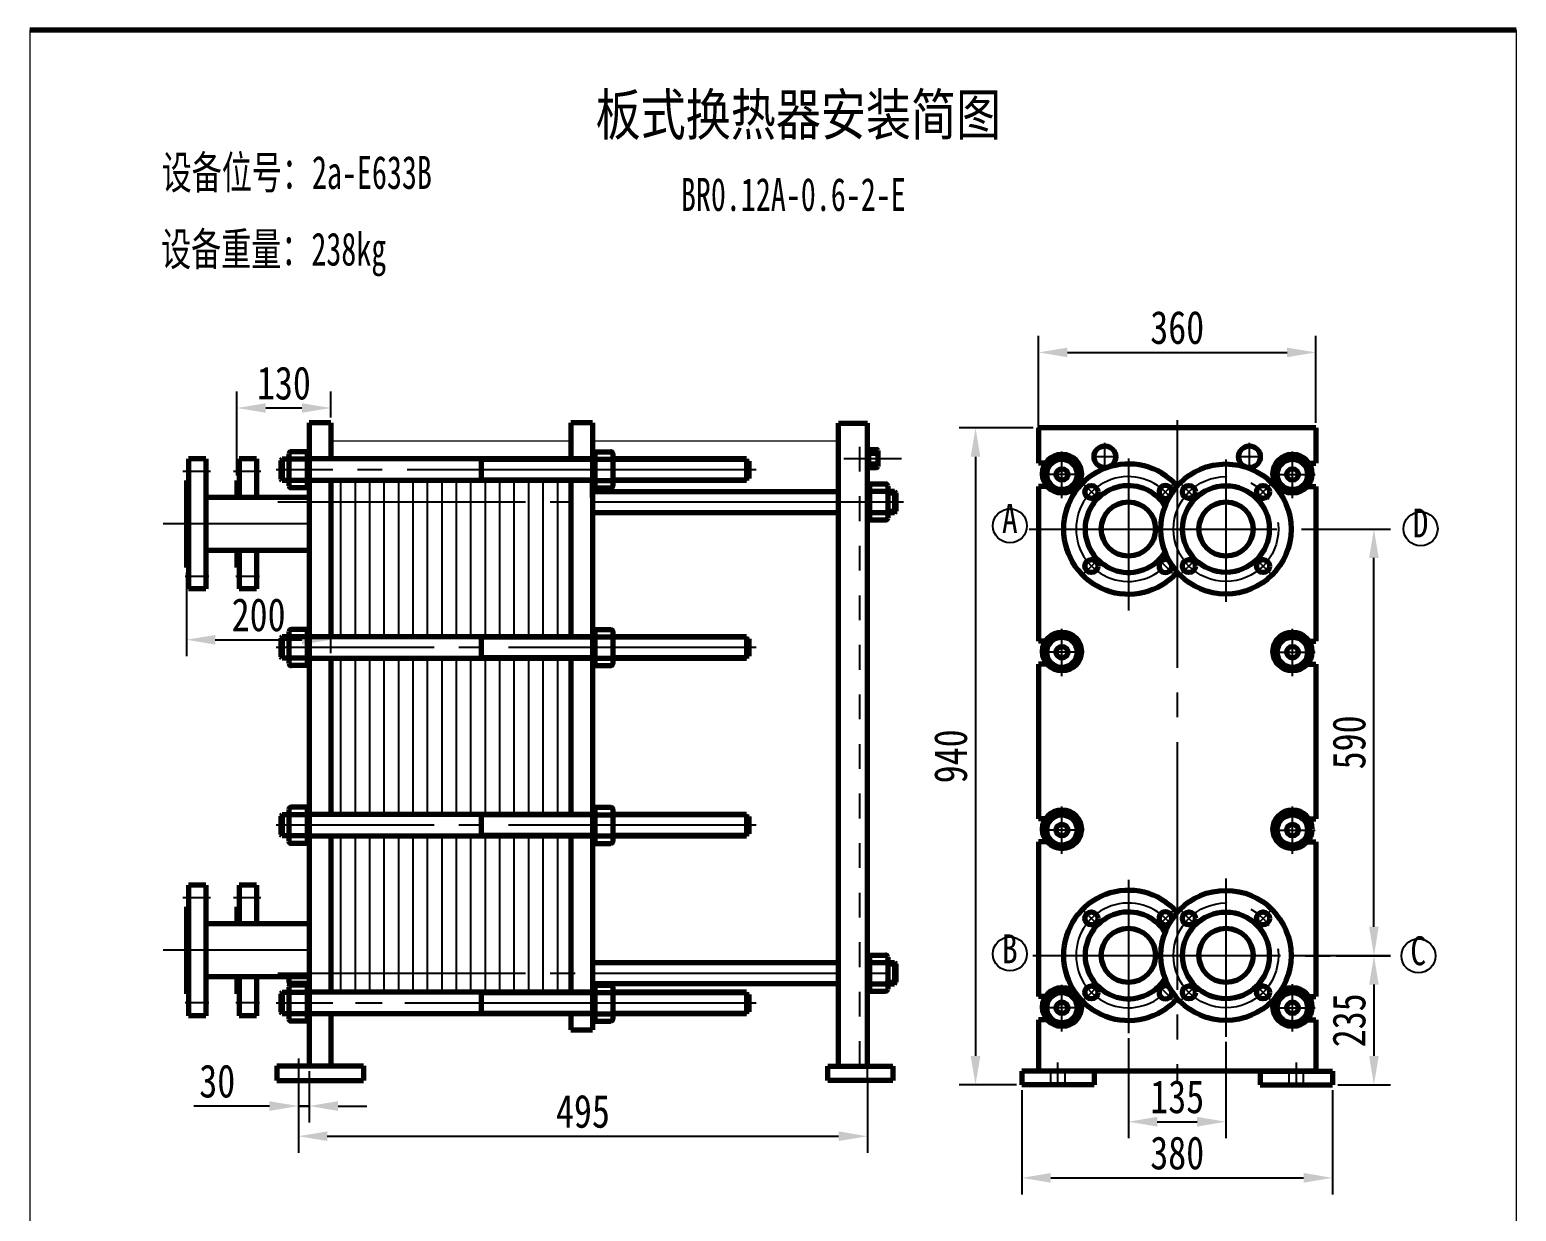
# Model space of a CAD drawing. Header units: millimetres. Extents: x -1351 to 1275, y 768 to 1047.
# Drawn here: x 1095.4 to 1275.4, y 896 to 1039 of the extents above; entities that cross this region are included whole.
import ezdxf

# ---------------------------------------------------------------- set-up
doc = ezdxf.new("R2010")
doc.units = ezdxf.units.MM
doc.linetypes.add('EB_DASH', pattern=[6, 3, -3])
doc.linetypes.add('EB_DASHDOT', pattern=[39, 30, -3, 3, -3])
doc.layers.get('0').update_dxf_attribs({"lineweight": 0})
doc.layers.add('CAXA4', color=3, linetype='Continuous', lineweight=25)
doc.styles.add('HZTXT', font='TXT.SHX', dxfattribs={"width": 0.8, "bigfont": 'HZTXT.SHX'})
doc.styles.add('标准', font='SIMFANG.TTF', dxfattribs={"width": 0.667})
doc.dimstyles.new('副本STANDARD', dxfattribs={"dimtxt": 4, "dimasz": 3.5, "dimexe": 2, "dimexo": 0.625, "dimgap": 1, "dimtad": 1, "dimdec": 4, "dimdsep": 46, "dimtxsty": 'HZTXT', "dimcen": 0, "dimclrd": 256, "dimclre": 256, "dimclrt": 256, "dimadec": 0, "dimazin": 0, "dimtfac": 1, "dimtdec": 4, "dimtmove": 0, "dimatfit": 3, "dimfxl": 0, "dimtolj": 1, "dimtzin": 0, "dimarcsym": 0})

# ---------------------------------------------------------------- blocks, each defined once
blk = doc.blocks.new('*D299')
at = {"linetype": 'Continuous', "lineweight": -2}
for p, q in [((1127.88, 910.95), (1127.88, 903.05)), ((1196.79, 911.17), (1196.79, 903.05)), ((1131.38, 905.05), (1193.29, 905.05))]:
    blk.add_line(p, q, dxfattribs=at)
at = {"linetype": 'Continuous'}
for points in [[(1131.38, 905.64), (1131.38, 904.47), (1127.88, 905.05)], [(1193.29, 905.64), (1193.29, 904.47), (1196.79, 905.05)]]:
    blk.add_solid(points, dxfattribs=at)
at = {"layer": 'Defpoints', "color": 0, "linetype": 'Continuous'}
for p in [(1127.88, 911.57), (1196.79, 911.79), (1196.79, 905.05)]:
    blk.add_point(p, dxfattribs=at)
at = {"linetype": 'Continuous', "lineweight": 25, "insert": (1162.34, 908.05), "char_height": 4, "attachment_point": 5, "style": 'HZTXT'}
blk.add_mtext('\\A1;{\\fFangSong_GB2312|b0|i0|c134|p0;495}', dxfattribs=at)
blk = doc.blocks.new('*D300')
at = {"linetype": 'Continuous', "lineweight": -2}
for p, q in [((1215.49, 910.64), (1215.49, 898.01)), ((1253.11, 910.64), (1253.11, 898.01)), ((1218.99, 900.01), (1249.61, 900.01))]:
    blk.add_line(p, q, dxfattribs=at)
at = {"linetype": 'Continuous'}
for points in [[(1218.99, 900.6), (1218.99, 899.43), (1215.49, 900.01)], [(1249.61, 900.6), (1249.61, 899.43), (1253.11, 900.01)]]:
    blk.add_solid(points, dxfattribs=at)
at = {"layer": 'Defpoints', "color": 0, "linetype": 'Continuous'}
for p in [(1215.49, 911.27), (1253.11, 911.27), (1253.11, 900.01)]:
    blk.add_point(p, dxfattribs=at)
at = {"linetype": 'Continuous', "lineweight": 25, "insert": (1234.3, 903.01), "char_height": 4, "attachment_point": 5, "style": 'HZTXT'}
blk.add_mtext('\\A1;\\fFangSong_GB2312;380', dxfattribs=at)
blk = doc.blocks.new('*D301')
at = {"linetype": 'Continuous', "lineweight": -2}
for p, q in [((1228.39, 916.92), (1228.39, 904.81)), ((1240.2, 916.47), (1240.2, 904.81)), ((1231.89, 906.81), (1236.7, 906.81))]:
    blk.add_line(p, q, dxfattribs=at)
at = {"linetype": 'Continuous'}
for points in [[(1231.89, 907.39), (1231.89, 906.22), (1228.39, 906.81)], [(1236.7, 907.39), (1236.7, 906.22), (1240.2, 906.81)]]:
    blk.add_solid(points, dxfattribs=at)
at = {"layer": 'Defpoints', "color": 0, "linetype": 'Continuous'}
for p in [(1228.39, 917.54), (1240.2, 917.09), (1240.2, 906.81)]:
    blk.add_point(p, dxfattribs=at)
at = {"linetype": 'Continuous', "lineweight": 25, "insert": (1234.3, 909.81), "char_height": 4, "attachment_point": 5, "style": 'HZTXT'}
blk.add_mtext('\\A1;\\fFangSong_GB2312;135', dxfattribs=at)
blk = doc.blocks.new('*D302')
at = {"linetype": 'Continuous', "lineweight": -2}
for p, q in [((1114.32, 973.31), (1114.32, 963.17)), ((1131.82, 963.54), (1131.82, 967.17)), ((1117.82, 965.17), (1128.32, 965.17))]:
    blk.add_line(p, q, dxfattribs=at)
at = {"linetype": 'Continuous'}
for points in [[(1117.82, 965.75), (1117.82, 964.58), (1114.32, 965.17)], [(1128.32, 965.75), (1128.32, 964.58), (1131.82, 965.17)]]:
    blk.add_solid(points, dxfattribs=at)
at = {"layer": 'Defpoints', "color": 0, "linetype": 'Continuous'}
for p in [(1114.32, 973.94), (1131.82, 965.17), (1131.82, 962.91)]:
    blk.add_point(p, dxfattribs=at)
at = {"linetype": 'Continuous', "lineweight": 25, "insert": (1123.07, 968.17), "char_height": 4, "attachment_point": 5, "style": 'HZTXT'}
blk.add_mtext('\\A1;\\fFangSong_GB2312;200', dxfattribs=at)
blk = doc.blocks.new('*D303')
at = {"linetype": 'Continuous', "lineweight": -2}
for p, q in [((1120.44, 985.06), (1120.44, 995.23)), ((1131.82, 992.06), (1131.82, 995.23)), ((1123.94, 993.23), (1128.32, 993.23))]:
    blk.add_line(p, q, dxfattribs=at)
at = {"linetype": 'Continuous'}
for points in [[(1123.94, 993.81), (1123.94, 992.65), (1120.44, 993.23)], [(1128.32, 993.81), (1128.32, 992.65), (1131.82, 993.23)]]:
    blk.add_solid(points, dxfattribs=at)
at = {"layer": 'Defpoints', "color": 0, "linetype": 'Continuous'}
for p in [(1131.82, 993.23), (1131.82, 991.44), (1120.44, 984.44)]:
    blk.add_point(p, dxfattribs=at)
at = {"linetype": 'Continuous', "lineweight": 25, "insert": (1126.13, 996.23), "char_height": 4, "attachment_point": 5, "style": 'HZTXT'}
blk.add_mtext('\\A1;\\fFangSong_GB2312;130', dxfattribs=at)
blk = doc.blocks.new('*D304')
at = {"linetype": 'Continuous', "lineweight": -2}
for p, q in [((1217.5, 990.81), (1217.5, 1001.96)), ((1251.1, 991.45), (1251.1, 1001.96)), ((1221, 999.96), (1247.6, 999.96))]:
    blk.add_line(p, q, dxfattribs=at)
at = {"linetype": 'Continuous'}
for points in [[(1221, 1000.54), (1221, 999.38), (1217.5, 999.96)], [(1247.6, 1000.54), (1247.6, 999.38), (1251.1, 999.96)]]:
    blk.add_solid(points, dxfattribs=at)
at = {"layer": 'Defpoints', "color": 0, "linetype": 'Continuous'}
for p in [(1251.1, 999.96), (1217.5, 990.18), (1251.1, 990.82)]:
    blk.add_point(p, dxfattribs=at)
at = {"linetype": 'Continuous', "lineweight": 25, "insert": (1234.3, 1002.96), "char_height": 4, "attachment_point": 5, "style": 'HZTXT'}
blk.add_mtext('\\A1;\\fFangSong_GB2312;360', dxfattribs=at)
blk = doc.blocks.new('*D305')
at = {"linetype": 'Continuous', "lineweight": -2}
for p, q in [((1251.94, 978.57), (1260.12, 978.57)), ((1258.12, 930.41), (1258.12, 975.07)), ((1253.53, 926.91), (1260.12, 926.91))]:
    blk.add_line(p, q, dxfattribs=at)
at = {"linetype": 'Continuous'}
for points in [[(1257.54, 975.07), (1258.7, 975.07), (1258.12, 978.57)], [(1257.54, 930.41), (1258.7, 930.41), (1258.12, 926.91)]]:
    blk.add_solid(points, dxfattribs=at)
at = {"layer": 'Defpoints', "color": 0, "linetype": 'Continuous'}
for p in [(1251.32, 978.57), (1258.12, 978.57), (1252.9, 926.91)]:
    blk.add_point(p, dxfattribs=at)
at = {"linetype": 'Continuous', "lineweight": 25, "insert": (1255.12, 952.74), "char_height": 4, "attachment_point": 5, "rotation": 90, "style": 'HZTXT'}
blk.add_mtext('\\A1;\\fFangSong_GB2312;590', dxfattribs=at)
blk = doc.blocks.new('*D307')
at = {"linetype": 'Continuous', "lineweight": -2}
for p, q in [((1216.87, 990.82), (1207.88, 990.82)), ((1209.88, 987.32), (1209.88, 914.77)), ((1214.86, 911.27), (1207.88, 911.27))]:
    blk.add_line(p, q, dxfattribs=at)
at = {"linetype": 'Continuous'}
for points in [[(1209.29, 987.32), (1210.46, 987.32), (1209.88, 990.82)], [(1209.29, 914.77), (1210.46, 914.77), (1209.88, 911.27)]]:
    blk.add_solid(points, dxfattribs=at)
at = {"layer": 'Defpoints', "color": 0, "linetype": 'Continuous'}
for p in [(1217.5, 990.82), (1209.88, 911.27), (1215.49, 911.27)]:
    blk.add_point(p, dxfattribs=at)
at = {"linetype": 'Continuous', "lineweight": 25, "insert": (1206.88, 951.05), "char_height": 4, "attachment_point": 5, "rotation": 90, "style": 'HZTXT'}
blk.add_mtext('\\A1;\\fFangSong_GB2312;940', dxfattribs=at)
blk = doc.blocks.new('*D308')
at = {"linetype": 'Continuous', "lineweight": -2}
for p, q in [((1253.32, 926.92), (1260.12, 926.92)), ((1258.12, 923.42), (1258.12, 914.77)), ((1253.74, 911.27), (1260.12, 911.27))]:
    blk.add_line(p, q, dxfattribs=at)
at = {"linetype": 'Continuous'}
for points in [[(1257.54, 923.42), (1258.7, 923.42), (1258.12, 926.92)], [(1257.54, 914.77), (1258.7, 914.77), (1258.12, 911.27)]]:
    blk.add_solid(points, dxfattribs=at)
at = {"layer": 'Defpoints', "color": 0, "linetype": 'Continuous'}
for p in [(1252.69, 926.92), (1253.11, 911.27), (1258.12, 911.27)]:
    blk.add_point(p, dxfattribs=at)
at = {"linetype": 'Continuous', "lineweight": 25, "insert": (1255.12, 919.09), "char_height": 4, "attachment_point": 5, "rotation": 90, "style": 'HZTXT'}
blk.add_mtext('\\A1;\\fFangSong_GB2312;235', dxfattribs=at)
blk = doc.blocks.new('*D310')
at = {"linetype": 'Continuous', "lineweight": -2}
for p, q in [((1127.88, 912.94), (1127.88, 906.71)), ((1129.19, 912.94), (1129.19, 906.71)), ((1124.38, 908.71), (1115.23, 908.71)), ((1129.19, 908.71), (1127.88, 908.71)), ((1132.69, 908.71), (1136.19, 908.71))]:
    blk.add_line(p, q, dxfattribs=at)
at = {"linetype": 'Continuous'}
for points in [[(1124.38, 909.29), (1124.38, 908.12), (1127.88, 908.71)], [(1132.69, 909.29), (1132.69, 908.12), (1129.19, 908.71)]]:
    blk.add_solid(points, dxfattribs=at)
at = {"layer": 'Defpoints', "color": 0, "linetype": 'Continuous'}
for p in [(1127.88, 913.56), (1129.19, 913.56), (1127.88, 908.71)]:
    blk.add_point(p, dxfattribs=at)
at = {"linetype": 'Continuous', "lineweight": 25, "insert": (1118.06, 911.71), "char_height": 4, "attachment_point": 5, "style": 'HZTXT'}
blk.add_mtext('\\A1;\\fFangSong_GB2312;30', dxfattribs=at)

msp = doc.modelspace()

# ---------------------------------------------------------------- linework, layer by layer
at = {"linetype": 'Continuous', "lineweight": 70}
for p, q in [((1095.35549, 1039.03274), (1275.35549, 1039.03274)), ((1131.81925, 991.43696), (1129.19425, 991.43696)), ((1129.19425, 991.43696), (1129.19425, 913.56196)), ((1131.81925, 991.43696), (1131.81925, 987.06196)), ((1163.51561, 991.43696), (1160.89061, 991.43696)), ((1160.89061, 991.43696), (1160.89061, 987.06196)), ((1163.51561, 991.43696), (1163.51561, 984.43696)), ((1193.29257, 991.39367), (1196.79257, 991.39121)), ((1193.29257, 913.54304), (1193.29257, 991.39367)), ((1196.79257, 913.54304), (1196.79257, 991.39121)), ((1217.49808, 990.82446), (1217.49808, 986.53696)), ((1251.09808, 990.82446), (1217.49808, 990.82446)), ((1251.09808, 990.82446), (1251.09808, 986.53696)), ((1196.79257, 988.30443), (1196.93267, 988.30443)), ((1196.93267, 988.30443), (1196.93267, 985.89897)), ((1116.68175, 987.06196), (1114.58175, 987.06196)), ((1114.58175, 987.06196), (1114.58175, 971.34477)), ((1116.68175, 987.06196), (1116.68175, 971.34477)), ((1122.80675, 987.06196), (1120.70675, 987.06196)), ((1120.70675, 987.06196), (1120.70675, 982.38071)), ((1122.80675, 987.06196), (1122.80675, 982.38071)), ((1125.92971, 987.03809), (1125.75789, 986.86628)), ((1125.75789, 986.86628), (1125.75789, 984.63264)), ((1126.73725, 987.03809), (1125.92971, 987.03809)), ((1125.92971, 987.03809), (1125.92971, 984.46082)), ((1126.73725, 987.67597), (1126.73725, 983.82295)), ((1128.93652, 987.9337), (1126.99498, 987.9337)), ((1128.93652, 987.03809), (1126.99498, 987.03809)), ((1129.19425, 988.15491), (1128.93652, 988.15491)), ((1128.93652, 988.15491), (1128.93652, 983.344)), ((1163.51561, 987.06196), (1129.19425, 987.06196)), ((1150.02727, 987.06196), (1150.02727, 984.43696)), ((1163.51561, 988.15491), (1163.77334, 988.15491)), ((1163.77334, 988.15491), (1163.77334, 983.344)), ((1163.77334, 987.9337), (1165.71488, 987.9337)), ((1163.77334, 987.03809), (1165.71488, 987.03809)), ((1165.97261, 987.67597), (1165.97261, 983.82295)), ((1182.14805, 987.06196), (1165.97261, 987.06196)), ((1182.14805, 987.06196), (1182.14805, 984.43696)), ((1182.41055, 986.79946), (1182.41055, 984.69946)), ((1196.93267, 988.19382), (1197.90344, 988.19382)), ((1196.93267, 987.74602), (1197.90344, 987.74602)), ((1196.93267, 986.45738), (1197.90344, 986.45738)), ((1198.0323, 988.06496), (1198.0323, 986.13845)), ((1218.35223, 986.53696), (1217.49808, 986.53696)), ((1250.24393, 986.53696), (1251.09808, 986.53696)), ((1125.92971, 984.46082), (1125.75789, 984.63264)), ((1196.79257, 985.89897), (1196.93267, 985.89897)), ((1196.93267, 986.00958), (1197.90344, 986.00958)), ((1114.31925, 984.43696), (1114.31925, 973.93696)), ((1114.58175, 984.43696), (1114.31925, 984.43696)), ((1120.70675, 984.43696), (1120.44425, 984.43696)), ((1120.44425, 984.43696), (1120.44425, 982.38071)), ((1126.73725, 984.46082), (1125.92971, 984.46082)), ((1128.93652, 984.46082), (1126.99498, 984.46082)), ((1128.93652, 983.56522), (1126.99498, 983.56522)), ((1129.19425, 983.344), (1128.93652, 983.344)), ((1163.51561, 984.43696), (1129.19425, 984.43696)), ((1131.81925, 984.43696), (1131.81925, 965.53696)), ((1160.89061, 984.43696), (1160.89061, 965.53696)), ((1163.51561, 983.7852), (1163.51561, 984.43696)), ((1163.51561, 982.38071), (1163.51561, 983.7852)), ((1163.51561, 983.7852), (1163.51561, 982.38071)), ((1163.51561, 983.344), (1163.77334, 983.344)), ((1163.51561, 983.12446), (1193.29257, 983.12446)), ((1163.77334, 984.46082), (1165.71488, 984.46082)), ((1163.77334, 983.56522), (1165.71488, 983.56522)), ((1182.14805, 984.43696), (1165.97261, 984.43696)), ((1169.53051, 984.43696), (1165.97261, 984.43696)), ((1196.79257, 984.26116), (1196.79257, 979.45025)), ((1196.79257, 984.26116), (1197.0503, 984.26116)), ((1197.0503, 984.26116), (1197.0503, 979.45025)), ((1197.0503, 984.03995), (1198.99184, 984.03995)), ((1197.0503, 983.14434), (1198.99184, 983.14434)), ((1199.24957, 983.78222), (1199.24957, 979.9292)), ((1199.24957, 983.14434), (1200.05712, 983.14434)), ((1199.24957, 982.97253), (1200.22893, 982.97253)), ((1200.05712, 983.14434), (1200.22893, 982.97253)), ((1200.05712, 983.14434), (1200.05712, 980.56707)), ((1200.22893, 982.97253), (1200.22893, 980.73889)), ((1218.55665, 983.73696), (1217.49808, 983.73696)), ((1217.49808, 983.73696), (1217.49808, 965.01196)), ((1250.03951, 983.73696), (1251.09808, 983.73696)), ((1251.09808, 983.73696), (1251.09808, 965.01196)), ((1120.44425, 982.38071), (1116.68175, 982.38071)), ((1129.19425, 982.38071), (1120.44425, 982.38071)), ((1163.51561, 982.38071), (1163.51561, 973.71964)), ((1217.49808, 981.76821), (1217.49808, 975.38071)), ((1251.09808, 981.76821), (1251.09808, 975.38071)), ((1163.51561, 980.58696), (1193.29257, 980.58696)), ((1196.79257, 979.45025), (1197.0503, 979.45025)), ((1197.0503, 980.56707), (1198.99184, 980.56707)), ((1197.0503, 979.67147), (1198.99184, 979.67147)), ((1199.24957, 980.73889), (1200.22893, 980.73889)), ((1199.24957, 980.56707), (1200.05712, 980.56707)), ((1200.05712, 980.56707), (1200.22893, 980.73889)), ((1120.44425, 975.99321), (1116.68175, 975.99321)), ((1120.44425, 975.99321), (1120.44425, 973.93696)), ((1129.19425, 975.99321), (1120.44425, 975.99321)), ((1120.70675, 975.99321), (1120.70675, 971.34477)), ((1122.80675, 975.99321), (1122.80675, 971.34477)), ((1163.51561, 975.99321), (1163.51561, 973.71964)), ((1114.58175, 973.93696), (1114.31925, 973.93696)), ((1120.70675, 973.93696), (1120.44425, 973.93696)), ((1163.51561, 973.71964), (1163.51561, 966.62991)), ((1116.68175, 971.34477), (1114.58175, 971.34477)), ((1122.80675, 971.34477), (1120.70675, 971.34477)), ((1129.19425, 966.62991), (1128.93652, 966.62991)), ((1128.93652, 966.62991), (1128.93652, 961.819)), ((1163.51561, 966.62991), (1163.77334, 966.62991)), ((1163.51561, 966.62991), (1163.51561, 917.93696)), ((1163.77334, 966.62991), (1163.77334, 961.819)), ((1125.92971, 965.51309), (1125.75789, 965.34128)), ((1125.75789, 965.34128), (1125.75789, 963.10764)), ((1125.92971, 965.51309), (1125.92971, 962.93582)), ((1126.73725, 965.51309), (1125.92971, 965.51309)), ((1126.73725, 966.15097), (1126.73725, 962.29795)), ((1128.93652, 966.4087), (1126.99498, 966.4087)), ((1128.93652, 965.51309), (1126.99498, 965.51309)), ((1163.51561, 965.53696), (1129.19425, 965.53696)), ((1150.02727, 965.53696), (1150.02727, 962.91196)), ((1163.77334, 966.4087), (1165.71488, 966.4087)), ((1163.77334, 965.51309), (1165.71488, 965.51309)), ((1165.97261, 966.15097), (1165.97261, 962.29795)), ((1182.14805, 965.53696), (1165.97261, 965.53696)), ((1182.14805, 965.53696), (1182.14805, 962.91196)), ((1182.41055, 965.27446), (1182.41055, 963.17446)), ((1218.35223, 965.01196), (1217.49808, 965.01196)), ((1250.24393, 965.01196), (1251.09808, 965.01196)), ((1125.92971, 962.93582), (1125.75789, 963.10764)), ((1126.73725, 962.93582), (1125.92971, 962.93582)), ((1128.93652, 962.93582), (1126.99498, 962.93582)), ((1128.93652, 962.04022), (1126.99498, 962.04022)), ((1129.19425, 961.819), (1128.93652, 961.819)), ((1163.51561, 962.91196), (1129.19425, 962.91196)), ((1131.81925, 962.91196), (1131.81925, 944.01196)), ((1160.89061, 962.91196), (1160.89061, 944.01196)), ((1163.51561, 961.819), (1163.77334, 961.819)), ((1163.77334, 962.93582), (1165.71488, 962.93582)), ((1163.77334, 962.04022), (1165.71488, 962.04022)), ((1182.14805, 962.91196), (1165.97261, 962.91196)), ((1217.49808, 962.21196), (1217.49808, 943.48696)), ((1218.55665, 962.21196), (1217.49808, 962.21196)), ((1250.03951, 962.21196), (1251.09808, 962.21196)), ((1251.09808, 962.21196), (1251.09808, 943.48696)), ((1128.93652, 945.10491), (1128.93652, 940.294)), ((1129.19425, 945.10491), (1128.93652, 945.10491)), ((1163.51561, 945.10491), (1163.77334, 945.10491)), ((1163.77334, 945.10491), (1163.77334, 940.294)), ((1125.92971, 943.98809), (1125.75789, 943.81628)), ((1125.75789, 943.81628), (1125.75789, 941.58264)), ((1125.92971, 943.98809), (1125.92971, 941.41082)), ((1126.73725, 943.98809), (1125.92971, 943.98809)), ((1126.73725, 944.62597), (1126.73725, 940.77295)), ((1128.93652, 944.8837), (1126.99498, 944.8837)), ((1128.93652, 943.98809), (1126.99498, 943.98809)), ((1163.51561, 944.01196), (1129.19425, 944.01196)), ((1150.02727, 944.01196), (1150.02727, 941.38696)), ((1163.77334, 944.8837), (1165.71488, 944.8837)), ((1163.77334, 943.98809), (1165.71488, 943.98809)), ((1165.97261, 944.62597), (1165.97261, 940.77295)), ((1182.14805, 944.01196), (1165.97261, 944.01196)), ((1182.14805, 944.01196), (1182.14805, 941.38696)), ((1182.41055, 943.74946), (1182.41055, 941.64946)), ((1218.35223, 943.48696), (1217.49808, 943.48696)), ((1250.24393, 943.48696), (1251.09808, 943.48696)), ((1125.92971, 941.41082), (1125.75789, 941.58264)), ((1126.73725, 941.41082), (1125.92971, 941.41082)), ((1128.93652, 941.41082), (1126.99498, 941.41082)), ((1163.77334, 941.41082), (1165.71488, 941.41082)), ((1128.93652, 940.51522), (1126.99498, 940.51522)), ((1129.19425, 940.294), (1128.93652, 940.294)), ((1163.51561, 941.38696), (1129.19425, 941.38696)), ((1131.81925, 941.38696), (1131.81925, 922.48696)), ((1160.89061, 941.38696), (1160.89061, 922.48696)), ((1163.51561, 940.294), (1163.77334, 940.294)), ((1163.77334, 940.51522), (1165.71488, 940.51522)), ((1182.14805, 941.38696), (1165.97261, 941.38696)), ((1217.49808, 940.68696), (1217.49808, 921.96196)), ((1218.55665, 940.68696), (1217.49808, 940.68696)), ((1250.03951, 940.68696), (1251.09808, 940.68696)), ((1251.09808, 940.68696), (1251.09808, 921.96196)), ((1116.68175, 935.43696), (1114.58175, 935.43696)), ((1114.58175, 935.43696), (1114.58175, 919.63227)), ((1116.68175, 935.43696), (1116.68175, 919.63227)), ((1122.80675, 935.43696), (1120.70675, 935.43696)), ((1120.70675, 935.43696), (1120.70675, 930.75571)), ((1122.80675, 935.43696), (1122.80675, 930.75571)), ((1114.58175, 932.81196), (1114.31925, 932.81196)), ((1114.31925, 932.81196), (1114.31925, 922.31196)), ((1120.70675, 932.81196), (1120.44425, 932.81196)), ((1120.44425, 932.81196), (1120.44425, 930.75571)), ((1120.44425, 930.75571), (1116.68175, 930.75571)), ((1129.19425, 930.75571), (1120.44425, 930.75571)), ((1217.49808, 930.14321), (1217.49808, 923.75571)), ((1251.09808, 930.14321), (1251.09808, 923.75571)), ((1196.79257, 927.21116), (1197.0503, 927.21116)), ((1196.79257, 927.21116), (1196.79257, 922.40025)), ((1197.0503, 927.21116), (1197.0503, 922.40025)), ((1163.51561, 926.07446), (1193.29257, 926.07446)), ((1197.0503, 926.98995), (1198.99184, 926.98995)), ((1197.0503, 926.09434), (1198.99184, 926.09434)), ((1199.24957, 926.73222), (1199.24957, 922.8792)), ((1199.24957, 926.09434), (1200.05712, 926.09434)), ((1199.24957, 925.92253), (1200.22893, 925.92253)), ((1200.05712, 926.09434), (1200.22893, 925.92253)), ((1200.05712, 926.09434), (1200.05712, 923.51707)), ((1200.22893, 925.92253), (1200.22893, 923.68889)), ((1120.44425, 924.36821), (1116.68175, 924.36821)), ((1120.44425, 924.36821), (1120.44425, 922.31196)), ((1129.19425, 924.36821), (1120.44425, 924.36821)), ((1120.70675, 924.36821), (1120.70675, 919.63227)), ((1122.80675, 924.36821), (1122.80675, 919.63227)), ((1126.71428, 924.36821), (1126.71428, 923.79469)), ((1128.91355, 923.53696), (1126.972, 923.53696)), ((1129.19425, 923.57991), (1128.93652, 923.57991)), ((1128.93652, 923.57991), (1128.93652, 918.769)), ((1163.51561, 923.57991), (1163.77334, 923.57991)), ((1163.51561, 923.57991), (1163.77334, 923.57991)), ((1163.77334, 923.57991), (1163.77334, 918.769)), ((1163.77334, 923.57991), (1163.77334, 918.769)), ((1163.77334, 923.53696), (1193.29257, 923.53696)), ((1197.0503, 923.51707), (1198.99184, 923.51707)), ((1199.24957, 923.68889), (1200.22893, 923.68889)), ((1199.24957, 923.51707), (1200.05712, 923.51707)), ((1200.05712, 923.51707), (1200.22893, 923.68889)), ((1114.58175, 922.31196), (1114.31925, 922.31196)), ((1120.70675, 922.31196), (1120.44425, 922.31196)), ((1125.92971, 922.46309), (1125.75789, 922.29128)), ((1125.75789, 922.29128), (1125.75789, 920.05764)), ((1126.73725, 922.46309), (1125.92971, 922.46309)), ((1125.92971, 922.46309), (1125.92971, 919.88582)), ((1126.73725, 923.10097), (1126.73725, 919.24795)), ((1128.93652, 923.3587), (1126.99498, 923.3587)), ((1128.93652, 922.46309), (1126.99498, 922.46309)), ((1163.51561, 922.48696), (1129.19425, 922.48696)), ((1150.02727, 922.48696), (1150.02727, 919.86196)), ((1163.77334, 923.3587), (1165.71488, 923.3587)), ((1163.77334, 922.46309), (1165.71488, 922.46309)), ((1165.97261, 923.10097), (1165.97261, 919.24795)), ((1182.14805, 922.48696), (1165.97261, 922.48696)), ((1182.14805, 922.48696), (1182.14805, 919.86196)), ((1182.41055, 922.22446), (1182.41055, 920.12446)), ((1196.79257, 922.40025), (1197.0503, 922.40025)), ((1197.0503, 922.62147), (1198.99184, 922.62147)), ((1218.35223, 921.96196), (1217.49808, 921.96196)), ((1250.24393, 921.96196), (1251.09808, 921.96196)), ((1125.92971, 919.88582), (1125.75789, 920.05764)), ((1126.73725, 919.88582), (1125.92971, 919.88582)), ((1128.93652, 919.88582), (1126.99498, 919.88582)), ((1163.51561, 919.86196), (1129.19425, 919.86196)), ((1131.81925, 919.86196), (1131.81925, 913.56196)), ((1160.89061, 919.86196), (1160.89061, 917.93696)), ((1163.77334, 919.88582), (1165.71488, 919.88582)), ((1163.77334, 919.88582), (1165.71488, 919.88582)), ((1169.53051, 919.86196), (1165.97261, 919.86196)), ((1182.14805, 919.86196), (1165.97261, 919.86196)), ((1116.68175, 919.63227), (1114.58175, 919.63227)), ((1122.80675, 919.63227), (1120.70675, 919.63227)), ((1128.93652, 918.99022), (1126.99498, 918.99022)), ((1129.19425, 918.769), (1128.93652, 918.769)), ((1163.51561, 918.769), (1163.77334, 918.769)), ((1163.51561, 918.769), (1163.77334, 918.769)), ((1163.77334, 918.99022), (1165.71488, 918.99022)), ((1163.77334, 918.99022), (1165.71488, 918.99022)), ((1218.55665, 919.16196), (1217.49808, 919.16196)), ((1217.49808, 919.16196), (1217.49808, 912.94946)), ((1250.03951, 919.16196), (1251.09808, 919.16196)), ((1251.09808, 919.16196), (1251.09808, 912.94946)), ((1160.89061, 917.93696), (1163.51561, 917.93696)), ((1125.25675, 913.56196), (1125.25675, 911.79304)), ((1125.25675, 913.56196), (1135.75675, 913.56196)), ((1135.75675, 913.56196), (1135.75675, 911.79304)), ((1191.98007, 911.79304), (1191.98007, 913.54304)), ((1191.98007, 913.54304), (1199.85507, 913.54304)), ((1199.85507, 913.54304), (1199.85507, 911.79304)), ((1215.48558, 912.94946), (1215.48558, 911.26804)), ((1224.23558, 912.94946), (1215.48558, 912.94946)), ((1251.14183, 912.94946), (1217.49808, 912.94946)), ((1224.23558, 912.94946), (1224.23558, 911.26804)), ((1244.36058, 912.94946), (1253.11058, 912.94946)), ((1244.36058, 912.94946), (1244.36058, 911.26804)), ((1253.11058, 912.94946), (1253.11058, 911.26804)), ((1125.25675, 911.79304), (1135.75675, 911.79304)), ((1199.85507, 911.79304), (1191.98007, 911.79304)), ((1224.23558, 911.26804), (1215.48558, 911.26804)), ((1244.36058, 911.26804), (1253.11058, 911.26804))]:
    msp.add_line(p, q, dxfattribs=at)
at = {"color": 7}
for p, q in [((1095.35549, 1039.03274), (1095.35549, 768.03274)), ((1275.35549, 1039.03274), (1275.35549, 768.03274))]:
    msp.add_line(p, q, dxfattribs=at)
at = {"linetype": 'EB_DASH', "lineweight": 25}
msp.add_line((1195.88422, 913.54304), (1195.88422, 991.39121), dxfattribs=at)
at = {"linetype": 'EB_DASHDOT', "lineweight": 25}
for p, q in [((1234.29808, 991.77557), (1234.29808, 911.79304)), ((1225.54808, 985.62047), (1225.54808, 989.02845)), ((1243.04808, 985.62047), (1243.04808, 989.02845)), ((1193.93267, 987.1017), (1200.90344, 987.1017)), ((1220.34183, 982.29697), (1220.34183, 987.97694)), ((1227.16202, 987.32446), (1223.93414, 987.32446)), ((1228.39183, 987.10876), (1228.39183, 968.71514)), ((1240.20433, 986.98103), (1240.20433, 969.76477)), ((1244.66202, 987.32446), (1241.43414, 987.32446)), ((1248.25433, 982.29697), (1248.25433, 987.97694)), ((1117.23221, 985.53071), (1113.88806, 985.53071)), ((1123.35721, 985.53071), (1120.01306, 985.53071)), ((1171.04712, 985.74946), (1125.19735, 985.74946)), ((1183.3105, 985.74946), (1165.97261, 985.74946)), ((1223.03172, 985.18071), (1217.65194, 985.18071)), ((1250.98797, 985.13696), (1245.60819, 985.13696)), ((1223.04782, 983.91847), (1223.90612, 983.06017)), ((1224.76442, 982.20187), (1223.90612, 983.06017)), ((1232.01924, 982.20187), (1232.87754, 983.06017)), ((1233.73584, 983.91847), (1232.87754, 983.06017)), ((1234.86032, 983.91847), (1235.71862, 983.06017)), ((1236.57692, 982.20187), (1235.71862, 983.06017)), ((1243.83174, 982.20187), (1244.69004, 983.06017)), ((1245.54834, 983.91847), (1244.69004, 983.06017)), ((1125.38481, 981.85571), (1160.89061, 981.85571)), ((1163.51561, 981.85571), (1193.29257, 981.85571)), ((1193.29257, 981.85571), (1201.1503, 981.85571)), ((1129.19425, 979.18696), (1111.51138, 979.18696)), ((1216.36997, 978.57446), (1252.79786, 978.57446)), ((1223.04782, 973.23045), (1223.90612, 974.08875)), ((1224.76442, 974.94705), (1223.90612, 974.08875)), ((1232.01924, 974.94705), (1232.87754, 974.08875)), ((1233.73584, 973.23045), (1232.87754, 974.08875)), ((1234.86032, 973.23045), (1235.71862, 974.08875)), ((1236.57692, 974.94705), (1235.71862, 974.08875)), ((1243.83174, 974.94705), (1244.69004, 974.08875)), ((1245.54834, 973.23045), (1244.69004, 974.08875)), ((1117.04182, 972.84321), (1114.19632, 972.84321)), ((1123.16682, 972.84321), (1120.32132, 972.84321)), ((1220.34183, 960.81572), (1220.34183, 966.49569)), ((1220.34183, 960.77197), (1220.34183, 966.45194)), ((1248.25433, 960.81572), (1248.25433, 966.49569)), ((1248.25433, 960.77197), (1248.25433, 966.45194)), ((1183.3105, 964.22446), (1125.19735, 964.22446)), ((1223.03172, 963.65571), (1217.65194, 963.65571)), ((1250.98797, 963.61196), (1245.60819, 963.61196)), ((1220.34183, 939.29072), (1220.34183, 944.97069)), ((1220.34183, 939.24697), (1220.34183, 944.92694)), ((1248.25433, 939.29072), (1248.25433, 944.97069)), ((1248.25433, 939.24697), (1248.25433, 944.92694)), ((1183.3105, 942.69946), (1125.19735, 942.69946)), ((1223.03172, 942.13071), (1217.65194, 942.13071)), ((1250.98797, 942.08696), (1245.60819, 942.08696)), ((1228.39183, 936.1096), (1228.39183, 917.54113)), ((1240.20433, 936.26828), (1240.20433, 917.09234)), ((1117.23221, 933.90571), (1113.88806, 933.90571)), ((1123.35721, 933.90571), (1120.01306, 933.90571)), ((1223.04782, 932.29347), (1223.90612, 931.43517)), ((1224.76442, 930.57687), (1223.90612, 931.43517)), ((1232.01924, 930.57687), (1232.87754, 931.43517)), ((1233.73584, 932.29347), (1232.87754, 931.43517)), ((1234.86032, 932.29347), (1235.71862, 931.43517)), ((1236.57692, 930.57687), (1235.71862, 931.43517)), ((1243.83174, 930.57687), (1244.69004, 931.43517)), ((1245.54834, 932.29347), (1244.69004, 931.43517)), ((1129.19425, 927.56196), (1111.51138, 927.56196)), ((1216.80682, 926.94946), (1252.90496, 926.91002)), ((1125.38481, 924.80571), (1163.51561, 924.80571)), ((1163.51561, 924.80571), (1201.1503, 924.80571)), ((1220.34183, 917.72197), (1220.34183, 923.40194)), ((1248.25433, 917.76572), (1248.25433, 923.44569)), ((1248.25433, 917.72197), (1248.25433, 923.40194)), ((1223.04782, 921.60545), (1223.90612, 922.46375)), ((1224.76442, 923.32205), (1223.90612, 922.46375)), ((1232.01924, 923.32205), (1232.87754, 922.46375)), ((1233.73584, 921.60545), (1232.87754, 922.46375)), ((1234.86032, 921.60545), (1235.71862, 922.46375)), ((1236.57692, 923.32205), (1235.71862, 922.46375)), ((1243.83174, 923.32205), (1244.69004, 922.46375)), ((1245.54834, 921.60545), (1244.69004, 922.46375)), ((1117.04182, 921.21821), (1114.19632, 921.21821)), ((1123.16682, 921.21821), (1120.32132, 921.21821)), ((1171.04712, 921.17446), (1125.19735, 921.17446)), ((1170.79416, 921.17446), (1125.19735, 921.17446)), ((1183.3105, 921.17446), (1165.97261, 921.17446)), ((1223.03172, 920.60571), (1217.65194, 920.60571)), ((1250.98797, 920.56196), (1245.60819, 920.56196)), ((1127.88175, 914.46226), (1127.88175, 911.79304)), ((1196.79257, 911.79304), (1196.79257, 913.54304)), ((1218.98558, 911.26804), (1218.98558, 912.94946)), ((1219.86058, 911.26804), (1219.86058, 913.98656)), ((1220.73558, 911.26804), (1220.73558, 912.94946)), ((1247.86058, 911.26804), (1247.86058, 912.94946)), ((1248.73558, 911.26804), (1248.73558, 913.98656)), ((1249.61058, 911.26804), (1249.61058, 912.94946))]:
    msp.add_line(p, q, dxfattribs=at)
for p, q in [((1131.81925, 989.24946), (1160.89061, 989.24946)), ((1163.51561, 989.24946), (1193.29257, 989.24946)), ((1196.79257, 989.24946), (1196.82281, 989.24946))]:
    msp.add_line(p, q)
at = {"linetype": 'Continuous', "lineweight": 25}
for p, q in [((1126.73725, 986.86628), (1125.75789, 986.86628)), ((1163.51561, 986.79946), (1150.02727, 986.79946)), ((1182.41055, 986.79946), (1165.97261, 986.79946)), ((1173.38389, 986.79946), (1165.97261, 986.79946)), ((1182.14805, 987.06196), (1182.41055, 986.79946)), ((1126.73725, 984.63264), (1125.75789, 984.63264)), ((1163.51561, 984.69946), (1150.02727, 984.69946)), ((1182.41055, 984.69946), (1165.97261, 984.69946)), ((1169.77631, 984.69946), (1165.97261, 984.69946)), ((1182.14805, 984.43696), (1182.41055, 984.69946)), ((1132.99387, 984.43696), (1132.99387, 965.53696)), ((1134.74387, 984.43696), (1134.74387, 965.53696)), ((1136.49387, 984.43696), (1136.49387, 965.53696)), ((1138.24387, 984.43696), (1138.24387, 965.53696)), ((1139.99387, 984.43696), (1139.99387, 965.53696)), ((1141.74387, 984.43696), (1141.74387, 965.53696)), ((1143.49387, 984.43696), (1143.49387, 965.53696)), ((1145.24387, 984.43696), (1145.24387, 965.53696)), ((1146.99387, 984.43696), (1146.99387, 965.53696)), ((1148.74387, 984.43696), (1148.74387, 965.53696)), ((1150.49387, 984.43696), (1150.49387, 965.53696)), ((1152.24387, 984.43696), (1152.24387, 965.53696)), ((1153.99387, 984.43696), (1153.99387, 965.53696)), ((1155.74387, 984.43696), (1155.74387, 965.53696)), ((1157.49387, 984.43696), (1157.49387, 965.53696)), ((1159.24387, 984.43696), (1159.24387, 965.53696)), ((1126.73725, 965.34128), (1125.75789, 965.34128)), ((1163.51561, 965.27446), (1150.02727, 965.27446)), ((1182.41055, 965.27446), (1165.97261, 965.27446)), ((1182.14805, 965.53696), (1182.41055, 965.27446)), ((1126.73725, 963.10764), (1125.75789, 963.10764)), ((1163.51561, 963.17446), (1150.02727, 963.17446)), ((1182.41055, 963.17446), (1165.97261, 963.17446)), ((1182.14805, 962.91196), (1182.41055, 963.17446)), ((1132.99387, 962.91196), (1132.99387, 944.01196)), ((1134.74387, 962.91196), (1134.74387, 944.01196)), ((1136.49387, 962.91196), (1136.49387, 944.01196)), ((1138.24387, 962.91196), (1138.24387, 944.01196)), ((1139.99387, 962.91196), (1139.99387, 944.01196)), ((1141.74387, 962.91196), (1141.74387, 944.01196)), ((1143.49387, 962.91196), (1143.49387, 944.01196)), ((1145.24387, 962.91196), (1145.24387, 944.01196)), ((1146.99387, 962.91196), (1146.99387, 944.01196)), ((1148.74387, 962.91196), (1148.74387, 944.01196)), ((1150.49387, 962.91196), (1150.49387, 944.01196)), ((1152.24387, 962.91196), (1152.24387, 944.01196)), ((1153.99387, 962.91196), (1153.99387, 944.01196)), ((1155.74387, 962.91196), (1155.74387, 944.01196)), ((1157.49387, 962.91196), (1157.49387, 944.01196)), ((1159.24387, 962.91196), (1159.24387, 944.01196)), ((1126.73725, 943.81628), (1125.75789, 943.81628)), ((1163.51561, 943.74946), (1150.02727, 943.74946)), ((1182.41055, 943.74946), (1165.97261, 943.74946)), ((1182.14805, 944.01196), (1182.41055, 943.74946)), ((1126.73725, 941.58264), (1125.75789, 941.58264)), ((1163.51561, 941.64946), (1150.02727, 941.64946)), ((1182.41055, 941.64946), (1165.97261, 941.64946)), ((1182.14805, 941.38696), (1182.41055, 941.64946)), ((1132.99387, 941.38696), (1132.99387, 922.48696)), ((1134.74387, 941.38696), (1134.74387, 922.48696)), ((1136.49387, 941.38696), (1136.49387, 922.48696)), ((1138.24387, 941.38696), (1138.24387, 922.48696)), ((1139.99387, 941.38696), (1139.99387, 922.48696)), ((1141.74387, 941.38696), (1141.74387, 922.48696)), ((1143.49387, 941.38696), (1143.49387, 922.48696)), ((1145.24387, 941.38696), (1145.24387, 922.48696)), ((1146.99387, 941.38696), (1146.99387, 922.48696)), ((1148.74387, 941.38696), (1148.74387, 922.48696)), ((1150.49387, 941.38696), (1150.49387, 922.48696)), ((1152.24387, 941.38696), (1152.24387, 922.48696)), ((1153.99387, 941.38696), (1153.99387, 922.48696)), ((1155.74387, 941.38696), (1155.74387, 922.48696)), ((1157.49387, 941.38696), (1157.49387, 922.48696)), ((1159.24387, 941.38696), (1159.24387, 922.48696)), ((1248.29803, 926.92033), (1257.08725, 926.92033)), ((1126.73725, 922.29128), (1125.75789, 922.29128)), ((1163.51561, 922.22446), (1150.02727, 922.22446)), ((1173.38389, 922.22446), (1165.97261, 922.22446)), ((1182.41055, 922.22446), (1165.97261, 922.22446)), ((1182.14805, 922.48696), (1182.41055, 922.22446)), ((1126.73725, 920.05764), (1125.75789, 920.05764)), ((1163.51561, 920.12446), (1150.02727, 920.12446)), ((1169.77631, 920.12446), (1165.97261, 920.12446)), ((1182.41055, 920.12446), (1165.97261, 920.12446)), ((1182.14805, 919.86196), (1182.41055, 920.12446)), ((1127.88175, 911.57429), (1127.88175, 905.44721)), ((1196.79257, 911.57429), (1196.79257, 905.44721)), ((1127.88175, 908.70668), (1129.19425, 908.70668))]:
    msp.add_line(p, q, dxfattribs=at)
at = {"linetype": 'Continuous'}
for points in [[(1221.40212, 983.34423), (1222.46241, 985.18071), (1221.40212, 987.01718), (1219.28154, 987.01718), (1218.22125, 985.18071), (1219.28154, 983.34423), (1221.40212, 983.34423)], [(1247.19404, 983.34423), (1246.13375, 985.18071), (1247.19404, 987.01718), (1249.31462, 987.01718), (1250.37491, 985.18071), (1249.31462, 983.34423), (1247.19404, 983.34423)], [(1221.40212, 961.81923), (1222.46241, 963.65571), (1221.40212, 965.49218), (1219.28154, 965.49218), (1218.22125, 963.65571), (1219.28154, 961.81923), (1221.40212, 961.81923)], [(1247.19404, 961.81923), (1246.13375, 963.65571), (1247.19404, 965.49218), (1249.31462, 965.49218), (1250.37491, 963.65571), (1249.31462, 961.81923), (1247.19404, 961.81923)], [(1221.40212, 940.29423), (1222.46241, 942.13071), (1221.40212, 943.96718), (1219.28154, 943.96718), (1218.22125, 942.13071), (1219.28154, 940.29423), (1221.40212, 940.29423)], [(1247.19404, 940.29423), (1246.13375, 942.13071), (1247.19404, 943.96718), (1249.31462, 943.96718), (1250.37491, 942.13071), (1249.31462, 940.29423), (1247.19404, 940.29423)], [(1221.40212, 918.76923), (1222.46241, 920.60571), (1221.40212, 922.44218), (1219.28154, 922.44218), (1218.22125, 920.60571), (1219.28154, 918.76923), (1221.40212, 918.76923)], [(1247.19404, 918.76923), (1246.13375, 920.60571), (1247.19404, 922.44218), (1249.31462, 922.44218), (1250.37491, 920.60571), (1249.31462, 918.76923), (1247.19404, 918.76923)]]:
    msp.add_lwpolyline(points, dxfattribs=at)
at = {"linetype": 'Continuous', "lineweight": 70}
for centre, radius in [((1225.54808, 987.32446), 1.3125), ((1243.04808, 987.32446), 1.3125), ((1220.34183, 985.27476), 2.3562), ((1220.34183, 985.18071), 1.83648), ((1240.20433, 978.57446), 7.875), ((1248.25433, 985.27476), 2.3562), ((1248.25433, 985.18071), 1.83648), ((1220.34183, 985.18071), 0.7), ((1248.25433, 985.18071), 0.7), ((1223.90612, 983.06017), 0.7875), ((1235.71862, 983.06017), 0.7875), ((1240.20433, 978.57446), 5.25), ((1244.69004, 983.06017), 0.7875), ((1228.39183, 978.57446), 3.28125), ((1240.20433, 978.57446), 3.28125), ((1223.90612, 974.08875), 0.7875), ((1235.71862, 974.08875), 0.7875), ((1244.69004, 974.08875), 0.7875), ((1220.34183, 963.74976), 2.3562), ((1220.34183, 963.65571), 1.83648), ((1248.25433, 963.74976), 2.3562), ((1248.25433, 963.65571), 1.83648), ((1220.34183, 963.65571), 0.7), ((1248.25433, 963.65571), 0.7), ((1220.34183, 942.22476), 2.3562), ((1220.34183, 942.13071), 1.83648), ((1248.25433, 942.22476), 2.3562), ((1248.25433, 942.13071), 1.83648), ((1220.34183, 942.13071), 0.7), ((1248.25433, 942.13071), 0.7), ((1240.20433, 926.94946), 7.875), ((1223.90612, 931.43517), 0.7875), ((1235.71862, 931.43517), 0.7875), ((1240.20433, 926.94946), 5.25), ((1244.69004, 931.43517), 0.7875), ((1228.39183, 926.94946), 3.28125), ((1240.20433, 926.94946), 3.28125), ((1220.34183, 920.69976), 2.3562), ((1220.34183, 920.60571), 1.83648), ((1223.90612, 922.46375), 0.7875), ((1235.71862, 922.46375), 0.7875), ((1244.69004, 922.46375), 0.7875), ((1248.25433, 920.69976), 2.3562), ((1248.25433, 920.60571), 1.83648), ((1220.34183, 920.60571), 0.7), ((1248.25433, 920.60571), 0.7)]:
    msp.add_circle(centre, radius, dxfattribs=at)
at = {"linetype": 'Continuous', "lineweight": 25}
for centre, radius in [((1225.54808, 987.32446), 1.13549), ((1243.04808, 987.32446), 1.13549), ((1214.05134, 978.96906), 2.05981), ((1263.77816, 978.60499), 2.05981), ((1214.05134, 927.12424), 2.05981), ((1263.50501, 926.8908), 2.05981)]:
    msp.add_circle(centre, radius, dxfattribs=at)
at = {"linetype": 'EB_DASHDOT', "lineweight": 25}
for centre in [(1240.20433, 978.57446), (1240.20433, 926.94946)]:
    msp.add_circle(centre, 6.34375, dxfattribs=at)
at = {"linetype": 'Continuous', "lineweight": 70}
for centre, radius, start, end in [((1126.99498, 987.67597), 0.25773, 90, 180), ((1126.99498, 987.29582), 0.25773, 180, 270), ((1126.99498, 986.78037), 0.25773, 90, 180), ((1165.71488, 987.67597), 0.25773, 0, 90), ((1165.71488, 987.29582), 0.25773, 270, 0), ((1165.71488, 986.78037), 0.25773, 0, 90), ((1197.90344, 988.06496), 0.12886, 0, 90), ((1197.90344, 987.87488), 0.12886, 270, 0), ((1197.90344, 987.61716), 0.12886, 0, 90), ((1197.90344, 986.58625), 0.12886, 270, 0), ((1197.90344, 986.32852), 0.12886, 0, 90), ((1228.39183, 978.57446), 7.875, 41.4096221, 318.5903779), ((1126.99498, 984.71855), 0.25773, 180, 270), ((1165.71488, 984.71855), 0.25773, 270, 0), ((1197.90344, 986.13845), 0.12886, 270, 0), ((1126.99498, 984.2031), 0.25773, 90, 180), ((1126.99498, 983.82295), 0.25773, 180, 270), ((1165.71488, 984.2031), 0.25773, 0, 90), ((1165.71488, 983.82295), 0.25773, 270, 0), ((1165.71488, 983.82295), 0.25773, 351.5776612, 360), ((1198.99184, 983.78222), 0.25773, 0, 90), ((1198.99184, 983.40207), 0.25773, 270, 0), ((1198.99184, 982.88662), 0.25773, 0, 90), ((1228.39183, 978.57446), 5.25, 32.0891839, 327.9108161), ((1232.87754, 983.06017), 0.7875, 352.0283086, 305.0189453), ((1198.99184, 980.8248), 0.25773, 270, 0), ((1198.99184, 980.30935), 0.25773, 0, 90), ((1198.99184, 979.9292), 0.25773, 270, 0), ((1232.87754, 974.08875), 0.7875, 54.9810547, 7.9716914), ((1126.99498, 966.15097), 0.25773, 90, 180), ((1126.99498, 965.77082), 0.25773, 180, 270), ((1126.99498, 965.25537), 0.25773, 90, 180), ((1165.71488, 966.15097), 0.25773, 0, 90), ((1165.71488, 965.77082), 0.25773, 270, 0), ((1165.71488, 965.25537), 0.25773, 0, 90), ((1126.99498, 963.19355), 0.25773, 180, 270), ((1165.71488, 963.19355), 0.25773, 270, 0), ((1126.99498, 962.6781), 0.25773, 90, 180), ((1126.99498, 962.29795), 0.25773, 180, 270), ((1165.71488, 962.6781), 0.25773, 0, 90), ((1165.71488, 962.29795), 0.25773, 270, 0), ((1126.99498, 944.62597), 0.25773, 90, 180), ((1126.99498, 944.24582), 0.25773, 180, 270), ((1126.99498, 943.73037), 0.25773, 90, 180), ((1165.71488, 944.62597), 0.25773, 0, 90), ((1165.71488, 944.24582), 0.25773, 270, 0), ((1165.71488, 943.73037), 0.25773, 0, 90), ((1126.99498, 941.66855), 0.25773, 180, 270), ((1126.99498, 941.1531), 0.25773, 90, 180), ((1165.71488, 941.66855), 0.25773, 270, 0), ((1165.71488, 941.1531), 0.25773, 0, 90), ((1126.99498, 940.77295), 0.25773, 180, 270), ((1165.71488, 940.77295), 0.25773, 270, 0), ((1228.39183, 926.94946), 7.875, 41.4096221, 318.5903779), ((1228.39183, 926.94946), 5.25, 32.0891839, 327.9108161), ((1232.87754, 931.43517), 0.7875, 352.0283086, 305.0189453), ((1198.99184, 926.73222), 0.25773, 0, 90), ((1198.99184, 926.35207), 0.25773, 270, 0), ((1198.99184, 925.83662), 0.25773, 0, 90), ((1126.972, 923.79469), 0.25773, 180, 270), ((1198.99184, 923.7748), 0.25773, 270, 0), ((1198.99184, 923.25935), 0.25773, 0, 90), ((1126.99498, 923.10097), 0.25773, 90, 180), ((1126.99498, 922.72082), 0.25773, 180, 270), ((1126.99498, 922.20537), 0.25773, 90, 180), ((1129.23476, 922.66196), 0.0875, 220.832217, 270), ((1165.71488, 923.10097), 0.25773, 0, 90), ((1165.71488, 922.72082), 0.25773, 270, 0), ((1165.71488, 922.20537), 0.25773, 0, 90), ((1198.99184, 922.8792), 0.25773, 270, 0), ((1232.87754, 922.46375), 0.7875, 54.9810547, 7.9716914), ((1126.99498, 920.14355), 0.25773, 180, 270), ((1126.99498, 919.6281), 0.25773, 90, 180), ((1165.71488, 920.14355), 0.25773, 270, 0), ((1165.71488, 919.6281), 0.25773, 0, 90), ((1126.99498, 919.24795), 0.25773, 180, 270), ((1165.71488, 919.24795), 0.25773, 270, 0), ((1165.71488, 919.24795), 0.25773, 351.5776612, 0)]:
    msp.add_arc(centre, radius, start, end, dxfattribs=at)
at = {"linetype": 'Continuous', "lineweight": 25}
for centre, start, end in [((1220.34183, 985.18071), 350.8558885, 287.2002982), ((1248.25433, 985.18071), 252.7997018, 189.1441115), ((1220.34183, 963.65571), 350.8558885, 287.2002982), ((1248.25433, 963.65571), 252.7997018, 189.1441115), ((1220.34183, 942.13071), 350.8558885, 287.2002982), ((1248.25433, 942.13071), 252.7997018, 189.1441115), ((1220.34183, 920.60571), 350.8558885, 287.2002982), ((1248.25433, 920.60571), 252.7997018, 189.1441115)]:
    msp.add_arc(centre, 0.812, start, end, dxfattribs=at)
at = {"linetype": 'EB_DASHDOT', "lineweight": 25}
for centre in [(1228.39183, 978.57446), (1228.39183, 926.94946)]:
    msp.add_arc(centre, 6.34375, 38.2089858, 321.7910142, dxfattribs=at)

# ---------------------------------------------------------------- texts
at = {"linetype": 'Continuous', "lineweight": 25, "attachment_point": 1}
for s, insert, char_height, style in [('{\\fFangSong_GB2312|b0|i0|c134|p34;板式换热器安装简图}', (1163.87368, 1031.25584), 5, 'HZTXT'), ('{\\fSimSun|b0|i0|c134|p2;BR0.12A-0.6-2-E}', (1174.20406, 1021.08865), 4, '标准'), ('\\fFangSong_GB2312|b0|i0|p34;A', (1213.079, 981.59058), 3.5, 'HZTXT'), ('\\fFangSong_GB2312|b0|i0|p34;D', (1262.80581, 981.05927), 3.5, 'HZTXT'), ('\\fFangSong_GB2312|b0|i0|p34;B', (1213.079, 929.49538), 3.5, 'HZTXT'), ('\\fFangSong_GB2312|b0|i0|p34;C', (1262.53266, 929.26054), 3.5, 'HZTXT')]:
    msp.add_mtext(s, dxfattribs=dict(at, insert=insert, char_height=char_height, style=style))
at = {"layer": 'CAXA4', "color": 0, "linetype": 'Continuous', "lineweight": 25, "char_height": 4, "attachment_point": 1, "style": '标准'}
for s, insert in [('{\\fSimSun|b0|i0|c134|p2;设备位号：2a-E633B}', (1111.33415, 1023.75513)), ('{\\fSimSun|b0|i0|c134|p2;设备重量：238kg}', (1111.25826, 1014.47264))]:
    msp.add_mtext(s, dxfattribs=dict(at, insert=insert))

# ---------------------------------------------------------------- dimensions: what is measured, and where the dimension line sits
at = {"linetype": 'Continuous', "lineweight": 25}
for base, p1, p2, text, picture, middle in [((1251.09808, 999.95923), (1217.49808, 990.18005), (1251.09808, 990.82446), '\\fFangSong_GB2312;360', '*D304', (1234.29808, 1002.95923)), ((1131.81925, 993.23075), (1120.44425, 984.43696), (1131.81925, 991.43696), '\\fFangSong_GB2312;130', '*D303', (1126.13175, 996.23075)), ((1131.81925, 965.16616), (1114.31925, 973.93696), (1131.81925, 962.91196), '\\fFangSong_GB2312;200', '*D302', (1123.06925, 968.16616)), ((1240.20433, 906.80596), (1228.39183, 917.54113), (1240.20433, 917.09234), '\\fFangSong_GB2312;135', '*D301', (1234.29808, 909.80596)), ((1127.88175, 908.70668), (1129.19425, 913.56196), (1127.88175, 913.56196), '\\fFangSong_GB2312;30', '*D310', (1118.05689, 911.70668)), ((1196.79257, 905.0529), (1127.88175, 911.57429), (1196.79257, 911.79304), '{\\fFangSong_GB2312|b0|i0|c134|p0;495}', '*D299', (1162.33716, 908.0529)), ((1253.11058, 900.01223), (1215.48558, 911.26804), (1253.11058, 911.26804), '\\fFangSong_GB2312;380', '*D300', (1234.29808, 903.01223))]:
    dim = msp.add_linear_dim(base=base, p1=p1, p2=p2, text=text, dimstyle='副本STANDARD', dxfattribs=at)
    dim.commit()
    dim.dimension.update_dxf_attribs({"geometry": picture, "text_midpoint": middle})
for base, p1, p2, text, picture, middle in [((1209.87662, 911.26804), (1217.49808, 990.82446), (1215.48558, 911.26804), '\\fFangSong_GB2312;940', '*D307', (1206.87662, 951.04625)), ((1258.11993, 978.57446), (1252.90496, 926.91002), (1251.31683, 978.57446), '\\fFangSong_GB2312;590', '*D305', (1255.11993, 952.74224)), ((1258.11993, 911.26804), (1252.69264, 926.92033), (1253.11058, 911.26804), '\\fFangSong_GB2312;235', '*D308', (1255.11993, 919.09418))]:
    dim = msp.add_linear_dim(base=base, p1=p1, p2=p2, angle=90, text=text, dimstyle='副本STANDARD', dxfattribs=at)
    dim.commit()
    dim.dimension.update_dxf_attribs({"geometry": picture, "text_midpoint": middle})

doc.saveas('drawing.dxf')
